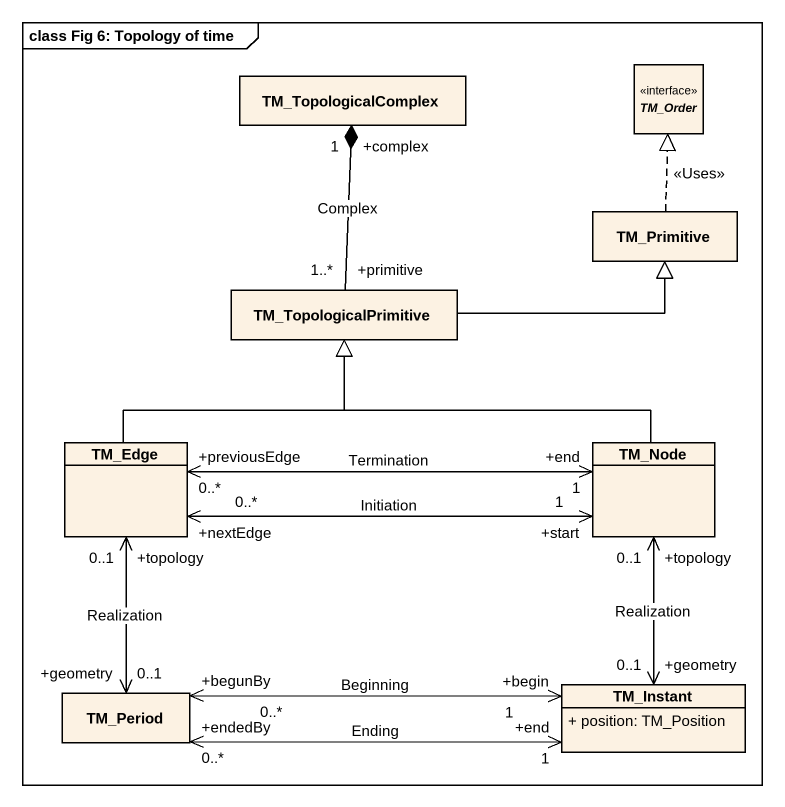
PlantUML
@startuml
mainframe class Fig 6: Topology of time
hide circle
hide empty members
skinparam classAttributeIconSize 0
interface TM_Order
class TM_TopologicalComplex
class TM_Primitive
class TM_TopologicalPrimitive
class TM_Edge
class TM_Node
class TM_Period
class TM_Instant {
  + position: TM_Position
}
TM_Primitive .up.> TM_Order : <<Uses>>
TM_Primitive .up.|> TM_Order
TM_TopologicalPrimitive "+primitive\n1..*" -up-* "+complex\n1" TM_TopologicalComplex : Complex
TM_TopologicalPrimitive -right-|> TM_Primitive
TM_Edge -up-|> TM_TopologicalPrimitive
TM_Edge "+previousEdge\n0..*" <-right-> "+end\n1" TM_Node : Termination
TM_Edge "+nextEdge\n0..*" <-right-> "+start\n1" TM_Node : Initiation
TM_Edge "+topology\n0..1" <--> "+geometry\n0..1" TM_Period : Realization
TM_Node -left-|> TM_TopologicalPrimitive
TM_Node "+topology\n0..1" <--> "+geometry\n0..1" TM_Instant : Realization
TM_Instant "+end\n1" <-left-> "+endedBy\n0..*" TM_Period : Ending
TM_Instant "+begin\n1" <-left-> "+begunBy\n0..*" TM_Period : Beginning
@enduml
